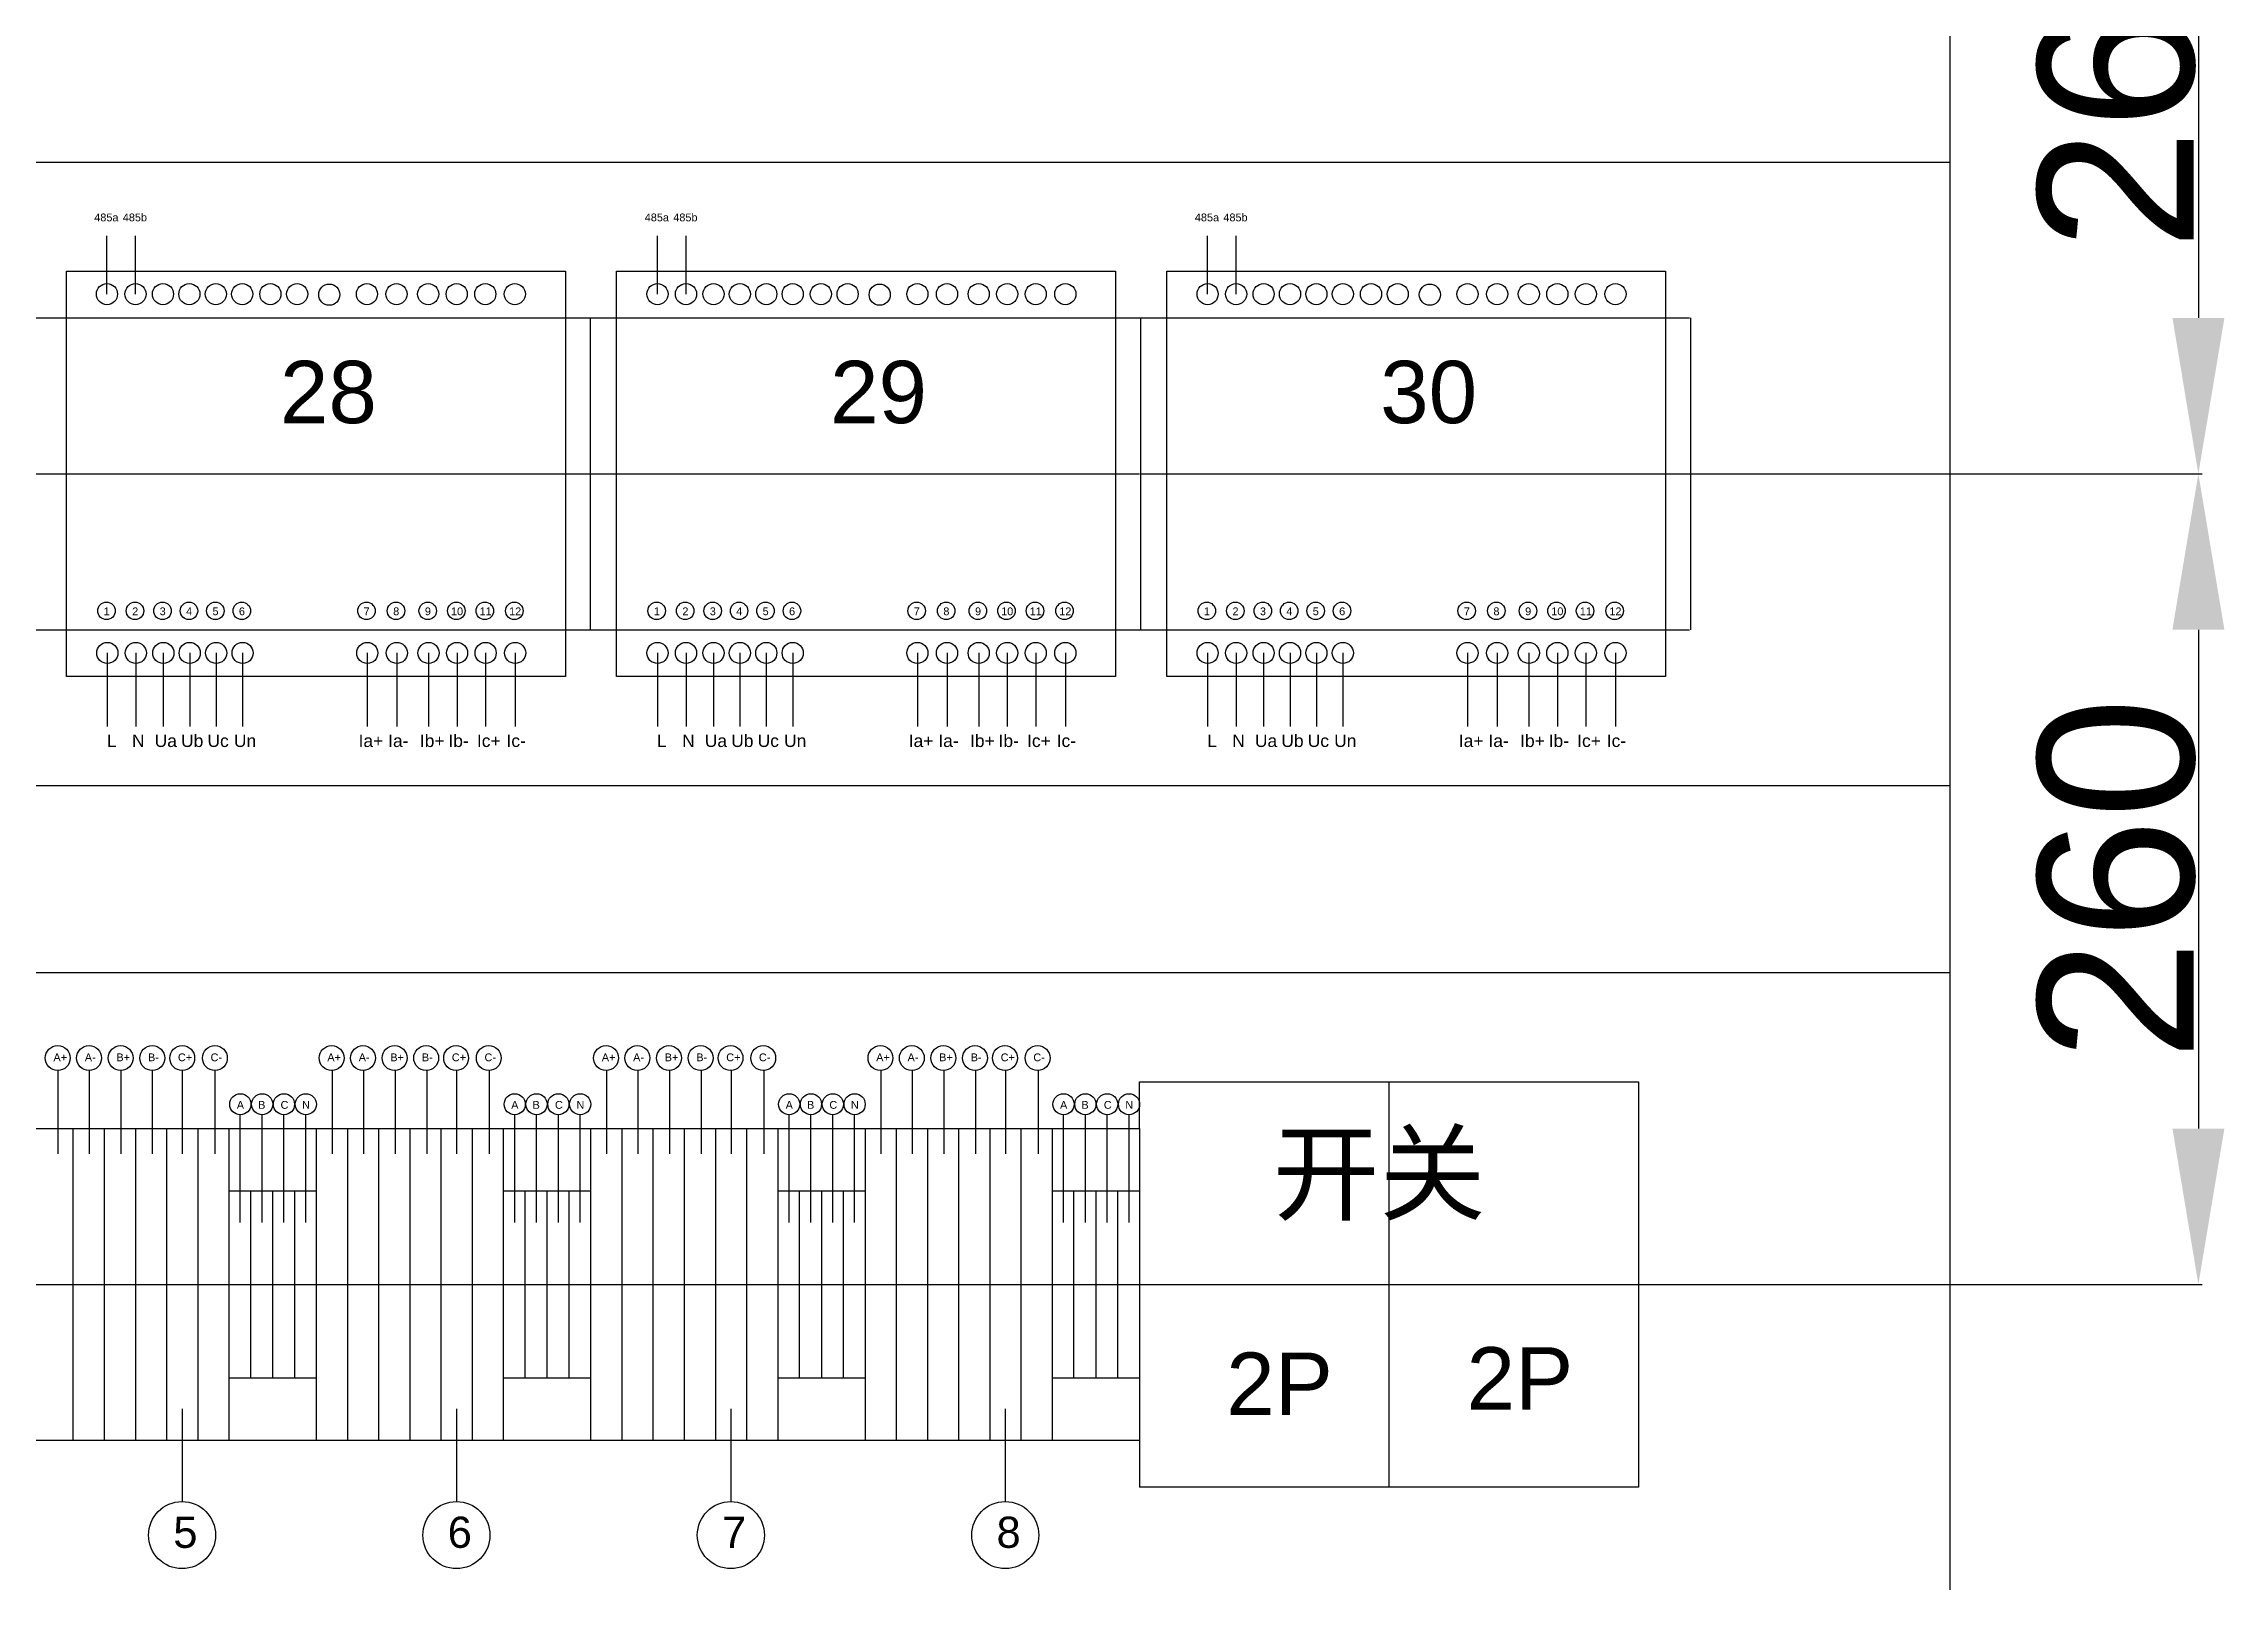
# Model space of a CAD drawing. Header units: millimetres. Extents: x 4250 to 10506, y 600 to 2800.
# Drawn here: x 9807 to 10506, y 1094 to 1588 of the extents above; entities that cross this region are included whole.
import ezdxf

# ---------------------------------------------------------------- set-up
doc = ezdxf.new("R2010")
doc.units = ezdxf.units.MM
doc.styles.get("Standard").update_dxf_attribs({"font": 'arial.ttf'})
doc.dimstyles.new('ISO-25', dxfattribs={"dimtxt": 2.5, "dimasz": 2.5, "dimexe": 1.25, "dimexo": 0.625, "dimtad": 1, "dimtxsty": 'Standard', "dimcen": 2.5, "dimadec": 0, "dimazin": 0, "dimtfac": 1, "dimtmove": 0, "dimatfit": 3, "dimfxl": 1, "dimarcsym": 0})

# ---------------------------------------------------------------- blocks, each defined once
blk = doc.blocks.new('*D23')
at = {"color": 0, "lineweight": -2, "transparency": 16777216}
for p, q in [((10358.79, 1709.81), (10498.99, 1709.81)), ((10497.74, 1659.81), (10497.74, 1499.81)), ((10358.79, 1449.81), (10498.99, 1449.81))]:
    blk.add_line(p, q, dxfattribs=at)
at = {"color": 0, "transparency": 16777216}
for points in [[(10489.41, 1659.81), (10506.08, 1659.81), (10497.74, 1709.81)], [(10489.41, 1499.81), (10506.08, 1499.81), (10497.74, 1449.81)]]:
    blk.add_solid(points, dxfattribs=at)
at = {"layer": 'Defpoints', "color": 0, "transparency": 16777216}
for p in [(10358.16, 1709.81), (10358.16, 1449.81), (10497.74, 1449.81)]:
    blk.add_point(p, dxfattribs=at)
at = {"color": 0, "transparency": 16777216, "insert": (10471.59, 1579.81), "char_height": 50, "attachment_point": 5, "rotation": 90}
blk.add_mtext('260', dxfattribs=at)
blk = doc.blocks.new('*D24')
at = {"color": 0, "lineweight": -2, "transparency": 16777216}
for p, q in [((10358.79, 1449.81), (10498.99, 1449.81)), ((10497.74, 1399.81), (10497.74, 1239.81)), ((10358.79, 1189.81), (10498.99, 1189.81))]:
    blk.add_line(p, q, dxfattribs=at)
at = {"color": 0, "transparency": 16777216}
for points in [[(10489.41, 1399.81), (10506.08, 1399.81), (10497.74, 1449.81)], [(10489.41, 1239.81), (10506.08, 1239.81), (10497.74, 1189.81)]]:
    blk.add_solid(points, dxfattribs=at)
at = {"layer": 'Defpoints', "color": 0, "transparency": 16777216}
for p in [(10358.16, 1449.81), (10358.16, 1189.81), (10497.74, 1189.81)]:
    blk.add_point(p, dxfattribs=at)
at = {"color": 0, "transparency": 16777216, "insert": (10471.59, 1319.81), "char_height": 50, "attachment_point": 5, "rotation": 90}
blk.add_mtext('260', dxfattribs=at)

msp = doc.modelspace()

# ---------------------------------------------------------------- linework, layer by layer
for p, q in [((10418.16, 599.808), (10418.16, 2799.808)), ((9278.16, 1549.808), (10158.16, 1549.808)), ((9827.061, 1507.452), (9827.061, 1526.142)), ((9836.21, 1507.452), (9836.21, 1526.142)), ((10003.595, 1507.452), (10003.595, 1526.142)), ((10012.745, 1507.452), (10012.745, 1526.142)), ((10180.007, 1507.452), (10180.007, 1526.142)), ((10189.156, 1507.452), (10189.156, 1526.142)), ((9814.074, 1384.808), (9814.074, 1514.808)), ((9814.074, 1514.808), (9974.074, 1514.808)), ((9974.074, 1514.808), (9974.074, 1384.808)), ((9990.486, 1384.808), (9990.486, 1514.808)), ((9990.486, 1514.808), (10150.486, 1514.808)), ((10150.486, 1514.808), (10150.486, 1384.808)), ((10166.897, 1384.808), (10166.897, 1514.808)), ((10166.897, 1514.808), (10326.897, 1514.808)), ((10326.897, 1514.808), (10326.897, 1384.808)), ((9454.572, 1499.808), (10334.572, 1499.808)), ((9454.572, 1499.808), (10334.572, 1499.808)), ((9982.16, 1399.808), (9982.16, 1499.808)), ((10158.572, 1399.808), (10158.572, 1499.808)), ((10334.983, 1399.808), (10334.983, 1499.808)), ((9278.16, 1449.808), (10158.16, 1449.808)), ((9454.572, 1399.808), (10334.572, 1399.808)), ((9454.572, 1399.808), (10334.572, 1399.808)), ((9827.169, 1392.362), (9827.169, 1368.782)), ((9836.319, 1392.362), (9836.319, 1368.782)), ((9845.129, 1392.362), (9845.129, 1368.782)), ((9853.6, 1392.362), (9853.6, 1368.782)), ((9862.072, 1392.362), (9862.072, 1368.782)), ((9870.543, 1392.362), (9870.543, 1368.782)), ((9910.529, 1392.362), (9910.529, 1368.782)), ((9920.017, 1392.362), (9920.017, 1368.782)), ((9930.183, 1392.362), (9930.183, 1368.782)), ((9939.332, 1392.362), (9939.332, 1368.782)), ((9948.481, 1392.362), (9948.481, 1368.782)), ((9957.969, 1392.362), (9957.969, 1368.782)), ((10003.595, 1392.362), (10003.595, 1368.782)), ((10012.745, 1392.362), (10012.745, 1368.782)), ((10021.555, 1392.362), (10021.555, 1368.782)), ((10030.026, 1392.362), (10030.026, 1368.782)), ((10038.498, 1392.362), (10038.498, 1368.782)), ((10046.969, 1392.362), (10046.969, 1368.782)), ((10086.955, 1392.362), (10086.955, 1368.782)), ((10096.443, 1392.362), (10096.443, 1368.782)), ((10106.608, 1392.362), (10106.608, 1368.782)), ((10115.758, 1392.362), (10115.758, 1368.782)), ((10124.907, 1392.362), (10124.907, 1368.782)), ((10134.395, 1392.362), (10134.395, 1368.782)), ((10180.007, 1392.362), (10180.007, 1368.782)), ((10189.156, 1392.362), (10189.156, 1368.782)), ((10197.966, 1392.362), (10197.966, 1368.782)), ((10206.438, 1392.362), (10206.438, 1368.782)), ((10214.909, 1392.362), (10214.909, 1368.782)), ((10223.381, 1392.362), (10223.381, 1368.782)), ((10263.366, 1392.362), (10263.366, 1368.782)), ((10272.854, 1392.362), (10272.854, 1368.782)), ((10283.02, 1392.362), (10283.02, 1368.782)), ((10292.169, 1392.362), (10292.169, 1368.782)), ((10301.318, 1392.362), (10301.318, 1368.782)), ((10310.806, 1392.362), (10310.806, 1368.782)), ((9974.074, 1384.808), (9814.074, 1384.808)), ((10150.486, 1384.808), (9990.486, 1384.808)), ((10326.897, 1384.808), (10166.897, 1384.808)), ((9278.16, 1349.808), (10158.16, 1349.808)), ((9278.16, 1289.808), (10158.16, 1289.808)), ((9811.264, 1258.41), (9811.264, 1231.652)), ((9821.324, 1258.41), (9821.324, 1231.652)), ((9831.452, 1258.41), (9831.452, 1231.652)), ((9841.581, 1258.41), (9841.581, 1231.652)), ((9851.184, 1258.41), (9851.184, 1231.652)), ((9861.663, 1258.41), (9861.663, 1231.652)), ((9899.264, 1258.41), (9899.264, 1231.652)), ((9909.324, 1258.41), (9909.324, 1231.652)), ((9919.452, 1258.41), (9919.452, 1231.652)), ((9929.581, 1258.41), (9929.581, 1231.652)), ((9939.184, 1258.41), (9939.184, 1231.652)), ((9949.663, 1258.41), (9949.663, 1231.652)), ((9987.264, 1258.41), (9987.264, 1231.652)), ((9997.324, 1258.41), (9997.324, 1231.652)), ((10007.452, 1258.41), (10007.452, 1231.652)), ((10017.581, 1258.41), (10017.581, 1231.652)), ((10027.184, 1258.41), (10027.184, 1231.652)), ((10037.663, 1258.41), (10037.663, 1231.652)), ((10075.264, 1258.41), (10075.264, 1231.652)), ((10085.324, 1258.41), (10085.324, 1231.652)), ((10095.452, 1258.41), (10095.452, 1231.652)), ((10105.581, 1258.41), (10105.581, 1231.652)), ((10115.184, 1258.41), (10115.184, 1231.652)), ((10125.663, 1258.41), (10125.663, 1231.652)), ((10158.16, 1254.808), (10318.16, 1254.808)), ((10318.16, 1254.808), (10318.16, 1124.808)), ((9278.16, 1239.808), (10158.16, 1239.808)), ((9278.16, 1239.808), (10158.16, 1239.808)), ((9816.16, 1239.808), (9816.16, 1139.808)), ((9826.16, 1239.808), (9826.16, 1139.808)), ((9836.16, 1239.808), (9836.16, 1139.808)), ((9846.16, 1239.808), (9846.16, 1139.808)), ((9856.16, 1239.808), (9856.16, 1139.808)), ((9866.16, 1239.808), (9866.16, 1139.808)), ((9904.16, 1239.808), (9904.16, 1139.808)), ((9914.16, 1239.808), (9914.16, 1139.808)), ((9924.16, 1239.808), (9924.16, 1139.808)), ((9934.16, 1239.808), (9934.16, 1139.808)), ((9944.16, 1239.808), (9944.16, 1139.808)), ((9954.16, 1239.808), (9954.16, 1139.808)), ((9992.16, 1239.808), (9992.16, 1139.808)), ((10002.16, 1239.808), (10002.16, 1139.808)), ((10012.16, 1239.808), (10012.16, 1139.808)), ((10022.16, 1239.808), (10022.16, 1139.808)), ((10032.16, 1239.808), (10032.16, 1139.808)), ((10042.16, 1239.808), (10042.16, 1139.808)), ((10080.16, 1239.808), (10080.16, 1139.808)), ((10090.16, 1239.808), (10090.16, 1139.808)), ((10100.16, 1239.808), (10100.16, 1139.808)), ((10110.16, 1239.808), (10110.16, 1139.808)), ((10120.16, 1239.808), (10120.16, 1139.808)), ((10130.16, 1239.808), (10130.16, 1139.808)), ((9164.149, 1189.808), (10289.554, 1189.808)), ((9278.16, 1139.808), (10158.16, 1139.808)), ((10318.16, 1124.808), (10158.16, 1124.808))]:
    msp.add_line(p, q)
at = {"color": 1}
for p, q in [((9866.16, 1239.808), (9866.16, 1139.808)), ((9866.16, 1239.808), (9866.16, 1139.808)), ((9894.16, 1239.808), (9894.16, 1139.808)), ((9954.16, 1239.808), (9954.16, 1139.808)), ((9954.16, 1239.808), (9954.16, 1139.808)), ((9982.16, 1239.808), (9982.16, 1139.808)), ((10042.16, 1239.808), (10042.16, 1139.808)), ((10042.16, 1239.808), (10042.16, 1139.808)), ((10070.16, 1239.808), (10070.16, 1139.808)), ((10130.16, 1239.808), (10130.16, 1139.808)), ((10130.16, 1239.808), (10130.16, 1139.808)), ((10158.16, 1239.808), (10158.16, 1139.808)), ((10158.16, 1239.808), (10158.16, 1139.808))]:
    msp.add_line(p, q, dxfattribs=at)
for centre, radius in [((9827.061, 1507.452), 3.389), ((9836.21, 1507.452), 3.389), ((9845.02, 1507.452), 3.389), ((9853.492, 1507.452), 3.389), ((9861.963, 1507.452), 3.389), ((9870.435, 1507.452), 3.389), ((9879.466, 1507.452), 3.389), ((9888.043, 1507.452), 3.389), ((9898.336, 1507.28), 3.389), ((9910.42, 1507.452), 3.389), ((9919.908, 1507.452), 3.389), ((9930.074, 1507.452), 3.389), ((9939.223, 1507.452), 3.389), ((9948.372, 1507.452), 3.389), ((9957.86, 1507.452), 3.389), ((10003.595, 1507.452), 3.389), ((10012.745, 1507.452), 3.389), ((10021.555, 1507.452), 3.389), ((10030.026, 1507.452), 3.389), ((10038.498, 1507.452), 3.389), ((10046.969, 1507.452), 3.389), ((10056, 1507.452), 3.389), ((10064.578, 1507.452), 3.389), ((10074.871, 1507.28), 3.389), ((10086.955, 1507.452), 3.389), ((10096.443, 1507.452), 3.389), ((10106.608, 1507.452), 3.389), ((10115.758, 1507.452), 3.389), ((10124.907, 1507.452), 3.389), ((10134.395, 1507.452), 3.389), ((10180.007, 1507.452), 3.389), ((10189.156, 1507.452), 3.389), ((10197.966, 1507.452), 3.389), ((10206.438, 1507.452), 3.389), ((10214.909, 1507.452), 3.389), ((10223.381, 1507.452), 3.389), ((10232.412, 1507.452), 3.389), ((10240.989, 1507.452), 3.389), ((10251.282, 1507.28), 3.389), ((10263.366, 1507.452), 3.389), ((10272.854, 1507.452), 3.389), ((10283.02, 1507.452), 3.389), ((10292.169, 1507.452), 3.389), ((10301.318, 1507.452), 3.389), ((10310.806, 1507.452), 3.389), ((9826.912, 1405.846), 2.807), ((9836.061, 1405.846), 2.807), ((9844.871, 1405.846), 2.807), ((9853.343, 1405.846), 2.807), ((9861.814, 1405.846), 2.807), ((9870.286, 1405.846), 2.807), ((9910.271, 1405.846), 2.807), ((9919.759, 1405.846), 2.807), ((9929.925, 1405.846), 2.807), ((9939.074, 1405.846), 2.807), ((9948.223, 1405.846), 2.807), ((9957.712, 1405.846), 2.807), ((10003.338, 1405.846), 2.807), ((10012.487, 1405.846), 2.807), ((10021.297, 1405.846), 2.807), ((10029.769, 1405.846), 2.807), ((10038.24, 1405.846), 2.807), ((10046.712, 1405.846), 2.807), ((10086.697, 1405.846), 2.807), ((10096.185, 1405.846), 2.807), ((10106.351, 1405.846), 2.807), ((10115.5, 1405.846), 2.807), ((10124.649, 1405.846), 2.807), ((10134.137, 1405.846), 2.807), ((10179.749, 1405.846), 2.807), ((10188.898, 1405.846), 2.807), ((10197.709, 1405.846), 2.807), ((10206.18, 1405.846), 2.807), ((10214.652, 1405.846), 2.807), ((10223.123, 1405.846), 2.807), ((10263.109, 1405.846), 2.807), ((10272.597, 1405.846), 2.807), ((10282.762, 1405.846), 2.807), ((10291.912, 1405.846), 2.807), ((10301.061, 1405.846), 2.807), ((10310.549, 1405.846), 2.807), ((9827.169, 1392.362), 3.389), ((9836.319, 1392.362), 3.389), ((9845.129, 1392.362), 3.389), ((9853.6, 1392.362), 3.389), ((9862.072, 1392.362), 3.389), ((9870.543, 1392.362), 3.389), ((9910.529, 1392.362), 3.389), ((9920.017, 1392.362), 3.389), ((9930.183, 1392.362), 3.389), ((9939.332, 1392.362), 3.389), ((9948.481, 1392.362), 3.389), ((9957.969, 1392.362), 3.389), ((10003.595, 1392.362), 3.389), ((10012.745, 1392.362), 3.389), ((10021.555, 1392.362), 3.389), ((10030.026, 1392.362), 3.389), ((10038.498, 1392.362), 3.389), ((10046.969, 1392.362), 3.389), ((10086.955, 1392.362), 3.389), ((10096.443, 1392.362), 3.389), ((10106.608, 1392.362), 3.389), ((10115.758, 1392.362), 3.389), ((10124.907, 1392.362), 3.389), ((10134.395, 1392.362), 3.389), ((10180.007, 1392.362), 3.389), ((10189.156, 1392.362), 3.389), ((10197.966, 1392.362), 3.389), ((10206.438, 1392.362), 3.389), ((10214.909, 1392.362), 3.389), ((10223.381, 1392.362), 3.389), ((10263.366, 1392.362), 3.389), ((10272.854, 1392.362), 3.389), ((10283.02, 1392.362), 3.389), ((10292.169, 1392.362), 3.389), ((10301.318, 1392.362), 3.389), ((10310.806, 1392.362), 3.389), ((9811.264, 1262.401), 3.991), ((9821.324, 1262.401), 3.991), ((9831.452, 1262.401), 3.991), ((9841.581, 1262.401), 3.991), ((9851.184, 1262.401), 3.991), ((9861.663, 1262.401), 3.991), ((9899.103, 1262.398), 3.991), ((9909.163, 1262.398), 3.991), ((9919.291, 1262.398), 3.991), ((9929.42, 1262.398), 3.991), ((9939.023, 1262.398), 3.991), ((9949.502, 1262.398), 3.991), ((9987.103, 1262.401), 3.991), ((9997.163, 1262.401), 3.991), ((10007.291, 1262.401), 3.991), ((10017.42, 1262.401), 3.991), ((10027.023, 1262.401), 3.991), ((10037.502, 1262.401), 3.991), ((10075.103, 1262.401), 3.991), ((10085.163, 1262.401), 3.991), ((10095.291, 1262.401), 3.991), ((10105.42, 1262.401), 3.991), ((10115.023, 1262.401), 3.991), ((10125.502, 1262.401), 3.991)]:
    msp.add_circle(centre, radius)
at = {"layer": 'Defpoints'}
for p, q in [((10158.16, 1549.808), (10418.16, 1549.808)), ((10158.572, 1449.808), (10418.16, 1449.808)), ((10158.16, 1349.808), (10418.16, 1349.808)), ((10158.16, 1289.808), (10418.16, 1289.808)), ((10158.16, 1239.808), (10158.16, 1254.808)), ((10238.16, 1254.808), (10238.16, 1124.808)), ((9869.822, 1209.651), (9869.822, 1244.208)), ((9876.822, 1209.651), (9876.822, 1244.208)), ((9883.822, 1209.651), (9883.822, 1244.208)), ((9890.822, 1209.651), (9890.822, 1244.208)), ((9957.822, 1209.651), (9957.822, 1244.208)), ((9964.822, 1209.651), (9964.822, 1244.208)), ((9971.822, 1209.651), (9971.822, 1244.208)), ((9978.822, 1209.651), (9978.822, 1244.208)), ((10045.822, 1209.651), (10045.822, 1244.208)), ((10052.822, 1209.651), (10052.822, 1244.208)), ((10059.822, 1209.651), (10059.822, 1244.208)), ((10066.822, 1209.651), (10066.822, 1244.208)), ((10133.822, 1209.651), (10133.822, 1244.208)), ((10140.822, 1209.651), (10140.822, 1244.208)), ((10147.822, 1209.651), (10147.822, 1244.208)), ((10154.822, 1209.651), (10154.822, 1244.208)), ((9866.16, 1219.808), (9894.16, 1219.808)), ((9873.16, 1159.808), (9873.16, 1219.808)), ((9880.16, 1219.808), (9880.16, 1159.808)), ((9887.16, 1219.808), (9887.16, 1159.808)), ((9894.16, 1219.808), (9894.16, 1159.808)), ((9954.16, 1219.808), (9982.16, 1219.808)), ((9961.16, 1159.808), (9961.16, 1219.808)), ((9968.16, 1219.808), (9968.16, 1159.808)), ((9975.16, 1219.808), (9975.16, 1159.808)), ((9982.16, 1219.808), (9982.16, 1159.808)), ((10042.16, 1219.808), (10070.16, 1219.808)), ((10049.16, 1159.808), (10049.16, 1219.808)), ((10056.16, 1219.808), (10056.16, 1159.808)), ((10063.16, 1219.808), (10063.16, 1159.808)), ((10070.16, 1219.808), (10070.16, 1159.808)), ((10130.16, 1219.808), (10158.16, 1219.808)), ((10137.16, 1159.808), (10137.16, 1219.808)), ((10144.16, 1219.808), (10144.16, 1159.808)), ((10151.16, 1219.808), (10151.16, 1159.808)), ((10158.16, 1219.808), (10158.16, 1159.808)), ((10289.554, 1189.808), (10418.16, 1189.808)), ((9866.16, 1159.808), (9894.16, 1159.808)), ((9954.16, 1159.808), (9982.16, 1159.808)), ((10042.16, 1159.808), (10070.16, 1159.808)), ((10130.16, 1159.808), (10158.16, 1159.808)), ((9851.13, 1149.922), (9851.13, 1120.134)), ((9939.13, 1149.922), (9939.13, 1120.134)), ((10027.13, 1149.922), (10027.13, 1120.134)), ((10115.13, 1149.922), (10115.13, 1120.134)), ((10158.16, 1139.808), (10158.16, 1124.808))]:
    msp.add_line(p, q, dxfattribs=at)
for centre, radius in [((9869.822, 1247.596), 3.388), ((9876.822, 1247.596), 3.388), ((9883.822, 1247.596), 3.388), ((9890.822, 1247.596), 3.388), ((9957.822, 1247.596), 3.388), ((9964.822, 1247.596), 3.388), ((9971.822, 1247.596), 3.388), ((9978.822, 1247.596), 3.388), ((10045.822, 1247.596), 3.388), ((10052.822, 1247.596), 3.388), ((10059.822, 1247.596), 3.388), ((10066.822, 1247.596), 3.388), ((10133.822, 1247.596), 3.388), ((10140.822, 1247.596), 3.388), ((10147.822, 1247.596), 3.388), ((10154.822, 1247.596), 3.388), ((9851.13, 1109.382), 10.752), ((9939.13, 1109.382), 10.752), ((10027.13, 1109.382), 10.752), ((10115.13, 1109.382), 10.752)]:
    msp.add_circle(centre, radius, dxfattribs=at)

# ---------------------------------------------------------------- texts
at = {"attachment_point": 1}
for s, width, insert, char_height in [('485a', 6.08527, (9822.978, 1533.305), 2.5), ('485b', 6.08527, (9832.127, 1533.305), 2.5), ('485a', 6.08527, (9999.512, 1533.305), 2.5), ('485b', 6.08527, (10008.662, 1533.305), 2.5), ('485a', 6.08527, (10175.924, 1533.305), 2.5), ('485b', 6.08527, (10185.073, 1533.305), 2.5), ('28', 33.94934, (9882.546, 1486.051), 20), ('29', 33.94934, (10058.957, 1486.051), 20), ('30', 33.94934, (10235.368, 1486.051), 20), ('1', 3.30507, (9825.993, 1406.954), 2.5), ('2', 3.30507, (9835.142, 1406.954), 2.5), ('3', 3.30507, (9843.953, 1406.954), 2.5), ('4', 3.30507, (9852.424, 1406.954), 2.5), ('5', 3.30507, (9860.896, 1406.954), 2.5), ('6', 3.30507, (9869.367, 1406.954), 2.5), ('7', 3.30507, (9909.353, 1406.954), 2.5), ('8', 3.30507, (9918.841, 1406.954), 2.5), ('9', 3.30507, (9929.006, 1406.954), 2.5), ('10', 3.30507, (9937.379, 1406.954), 2.5), ('11', 3.30507, (9946.528, 1406.954), 2.5), ('12', 3.30507, (9956.016, 1406.954), 2.5), ('1', 3.30507, (10002.419, 1406.954), 2.5), ('2', 3.30507, (10011.568, 1406.954), 2.5), ('3', 3.30507, (10020.379, 1406.954), 2.5), ('4', 3.30507, (10028.85, 1406.954), 2.5), ('5', 3.30507, (10037.322, 1406.954), 2.5), ('6', 3.30507, (10045.793, 1406.954), 2.5), ('7', 3.30507, (10085.779, 1406.954), 2.5), ('8', 3.30507, (10095.267, 1406.954), 2.5), ('9', 3.30507, (10105.432, 1406.954), 2.5), ('10', 3.30507, (10113.805, 1406.954), 2.5), ('11', 3.30507, (10122.954, 1406.954), 2.5), ('12', 3.30507, (10132.442, 1406.954), 2.5), ('1', 3.30507, (10178.831, 1406.954), 2.5), ('2', 3.30507, (10187.98, 1406.954), 2.5), ('3', 3.30507, (10196.79, 1406.954), 2.5), ('4', 3.30507, (10205.262, 1406.954), 2.5), ('5', 3.30507, (10213.733, 1406.954), 2.5), ('6', 3.30507, (10222.205, 1406.954), 2.5), ('7', 3.30507, (10262.19, 1406.954), 2.5), ('8', 3.30507, (10271.678, 1406.954), 2.5), ('9', 3.30507, (10281.844, 1406.954), 2.5), ('10', 3.30507, (10290.216, 1406.954), 2.5), ('11', 3.30507, (10299.366, 1406.954), 2.5), ('12', 3.30507, (10308.854, 1406.954), 2.5), ('L', 6.08527, (9827.029, 1366.183), 4), ('N', 6.08527, (9835.077, 1366.183), 4), ('Ua', 6.08527, (9842.346, 1366.183), 4), ('Ub', 6.08527, (9850.817, 1366.183), 4), ('Uc', 6.08527, (9859.288, 1366.183), 4), ('Un', 6.08527, (9867.76, 1366.183), 4), ('Ia+', 6.08527, (9907.745, 1366.183), 4), ('Ia-', 6.08527, (9917.233, 1366.183), 4), ('Ib+', 6.08527, (9927.399, 1366.183), 4), ('Ib-', 6.08527, (9936.548, 1366.183), 4), ('Ic+', 6.08527, (9945.698, 1366.183), 4), ('Ic-', 6.08527, (9955.186, 1366.183), 4), ('L', 6.08527, (10003.455, 1366.183), 4), ('N', 6.08527, (10011.503, 1366.183), 4), ('Ua', 6.08527, (10018.771, 1366.183), 4), ('Ub', 6.08527, (10027.243, 1366.183), 4), ('Uc', 6.08527, (10035.714, 1366.183), 4), ('Un', 6.08527, (10044.186, 1366.183), 4), ('Ia+', 6.08527, (10084.171, 1366.183), 4), ('Ia-', 6.08527, (10093.659, 1366.183), 4), ('Ib+', 6.08527, (10103.825, 1366.183), 4), ('Ib-', 6.08527, (10112.974, 1366.183), 4), ('Ic+', 6.08527, (10122.123, 1366.183), 4), ('Ic-', 6.08527, (10131.611, 1366.183), 4), ('L', 6.08527, (10179.866, 1366.183), 4), ('N', 6.08527, (10187.914, 1366.183), 4), ('Ua', 6.08527, (10195.183, 1366.183), 4), ('Ub', 6.08527, (10203.654, 1366.183), 4), ('Uc', 6.08527, (10212.126, 1366.183), 4), ('Un', 6.08527, (10220.597, 1366.183), 4), ('Ia+', 6.08527, (10260.583, 1366.183), 4), ('Ia-', 6.08527, (10270.071, 1366.183), 4), ('Ib+', 6.08527, (10280.236, 1366.183), 4), ('Ib-', 6.08527, (10289.386, 1366.183), 4), ('Ic+', 6.08527, (10298.535, 1366.183), 4), ('Ic-', 6.08527, (10308.023, 1366.183), 4), ('A+', 7.77997, (9809.889, 1263.887), 2.5), ('A-', 7.77997, (9819.949, 1263.887), 2.5), ('B+', 7.77997, (9830.077, 1263.887), 2.5), ('B-', 7.77997, (9840.206, 1263.887), 2.5), ('C+', 7.77997, (9849.809, 1263.887), 2.5), ('C-', 7.77997, (9860.288, 1263.887), 2.5), ('A+', 7.77997, (9897.728, 1263.883), 2.5), ('A-', 7.77997, (9907.788, 1263.883), 2.5), ('B+', 7.77997, (9917.916, 1263.883), 2.5), ('B-', 7.77997, (9928.045, 1263.883), 2.5), ('C+', 7.77997, (9937.648, 1263.883), 2.5), ('C-', 7.77997, (9948.127, 1263.883), 2.5), ('A+', 7.77997, (9985.728, 1263.887), 2.5), ('A-', 7.77997, (9995.788, 1263.887), 2.5), ('B+', 7.77997, (10005.916, 1263.887), 2.5), ('B-', 7.77997, (10016.045, 1263.887), 2.5), ('C+', 7.77997, (10025.648, 1263.887), 2.5), ('C-', 7.77997, (10036.127, 1263.887), 2.5), ('A+', 7.77997, (10073.728, 1263.887), 2.5), ('A-', 7.77997, (10083.788, 1263.887), 2.5), ('B+', 7.77997, (10093.916, 1263.887), 2.5), ('B-', 7.77997, (10104.045, 1263.887), 2.5), ('C+', 7.77997, (10113.648, 1263.887), 2.5), ('C-', 7.77997, (10124.127, 1263.887), 2.5)]:
    msp.add_mtext_dynamic_manual_height_columns(s, width=width, gutter_width=12.5, heights=[0], dxfattribs=dict(at, insert=insert, char_height=char_height))
at = {"layer": 'Defpoints', "attachment_point": 1}
for s, width, insert, char_height in [('A', 5.05879, (9868.69, 1248.638), 2.5), ('B', 5.05879, (9875.545, 1248.638), 2.5), ('C', 5.05879, (9882.723, 1248.638), 2.5), ('N', 5.05879, (9889.624, 1248.638), 2.5), ('A', 5.05879, (9956.69, 1248.638), 2.5), ('B', 5.05879, (9963.545, 1248.638), 2.5), ('C', 5.05879, (9970.723, 1248.638), 2.5), ('N', 5.05879, (9977.624, 1248.638), 2.5), ('A', 5.05879, (10044.69, 1248.638), 2.5), ('B', 5.05879, (10051.545, 1248.638), 2.5), ('C', 5.05879, (10058.723, 1248.638), 2.5), ('N', 5.05879, (10065.624, 1248.638), 2.5), ('A', 5.05879, (10132.69, 1248.638), 2.5), ('B', 5.05879, (10139.545, 1248.638), 2.5), ('C', 5.05879, (10146.723, 1248.638), 2.5), ('N', 5.05879, (10153.624, 1248.638), 2.5), ('{\\fSimSun|b0|i0|c134|p2;开关}', 76.0806, (10200.97, 1238.051), 25), ('2P', 69.29419, (10185.994, 1167.951), 20), ('2P', 69.29419, (10263.07, 1169.663), 20), ('5', 13.87061, (9848.319, 1115.302), 10), ('6', 13.87061, (9936.319, 1115.302), 10), ('7', 13.87061, (10024.319, 1115.302), 10), ('8', 13.87061, (10112.319, 1115.302), 10)]:
    msp.add_mtext_dynamic_manual_height_columns(s, width=width, gutter_width=12.5, heights=[0], dxfattribs=dict(at, insert=insert, char_height=char_height))

# ---------------------------------------------------------------- dimensions: what is measured, and where the dimension line sits
at = {"color": 3}
for base, p1, p2, picture, middle in [((10497.744, 1449.808), (10358.16, 1709.808), (10358.16, 1449.808), '*D23', (10471.591, 1579.808)), ((10497.744, 1189.808), (10358.16, 1449.808), (10358.16, 1189.808), '*D24', (10471.591, 1319.808))]:
    dim = msp.add_linear_dim(base=base, p1=p1, p2=p2, angle=90, dimstyle='ISO-25', override={"dimtxt": 50, "dimasz": 50, "dimtmove": 1}, dxfattribs=at)
    dim.commit()
    dim.dimension.update_dxf_attribs({"geometry": picture, "text_midpoint": middle})

doc.saveas('drawing.dxf')
